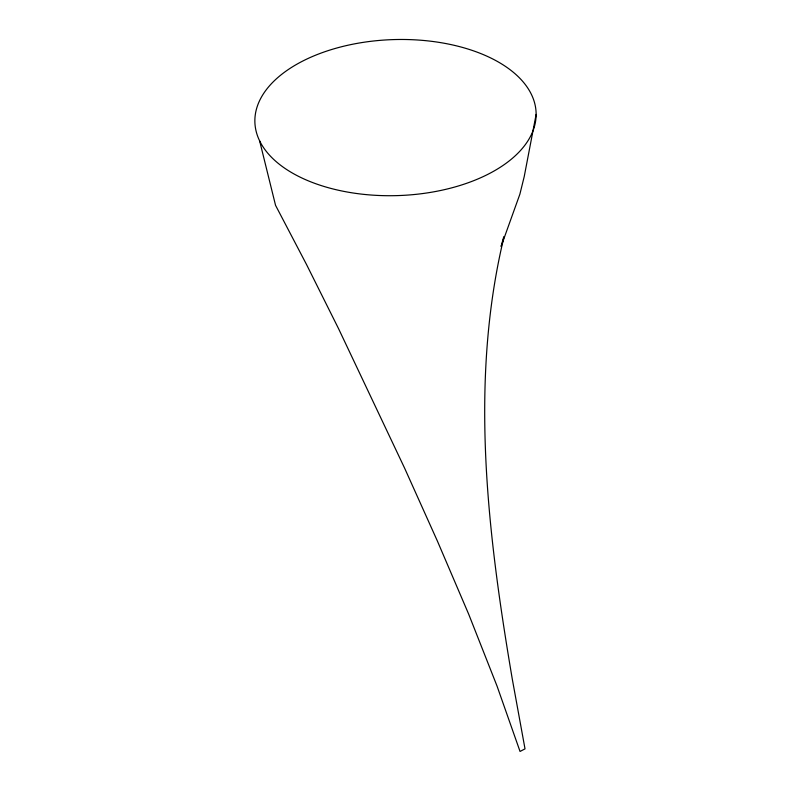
<?xml version="1.0" encoding="UTF-8"?>
<svg xmlns="http://www.w3.org/2000/svg" width="791" height="791" viewBox="0 0 791 791"><rect width="100%" height="100%" fill="white"/><g stroke="black" fill="none" stroke-linecap="round" stroke-linejoin="round"><path stroke-width="1.19" d="M536.13 114.408A140.679 78.022 -1.9 0 1 325.18 186.805A140.679 78.022 -1.9 0 1 325.18 51.613A140.679 78.022 -1.9 0 1 536.13 114.408L524.225 176.581L519.875 194.21L501.108 246.436L503.719 236.954M503.976 236.993C468.994 382.419 487.671 533.727 512.311 679.222L525.016 748.869L520.043 751.45L497.045 686.084L468.737 614.31L437.433 541.143L404.656 468.252L338.597 328.749L306.522 264.51L275.545 205.324L259.636 140.897"/></g></svg>
